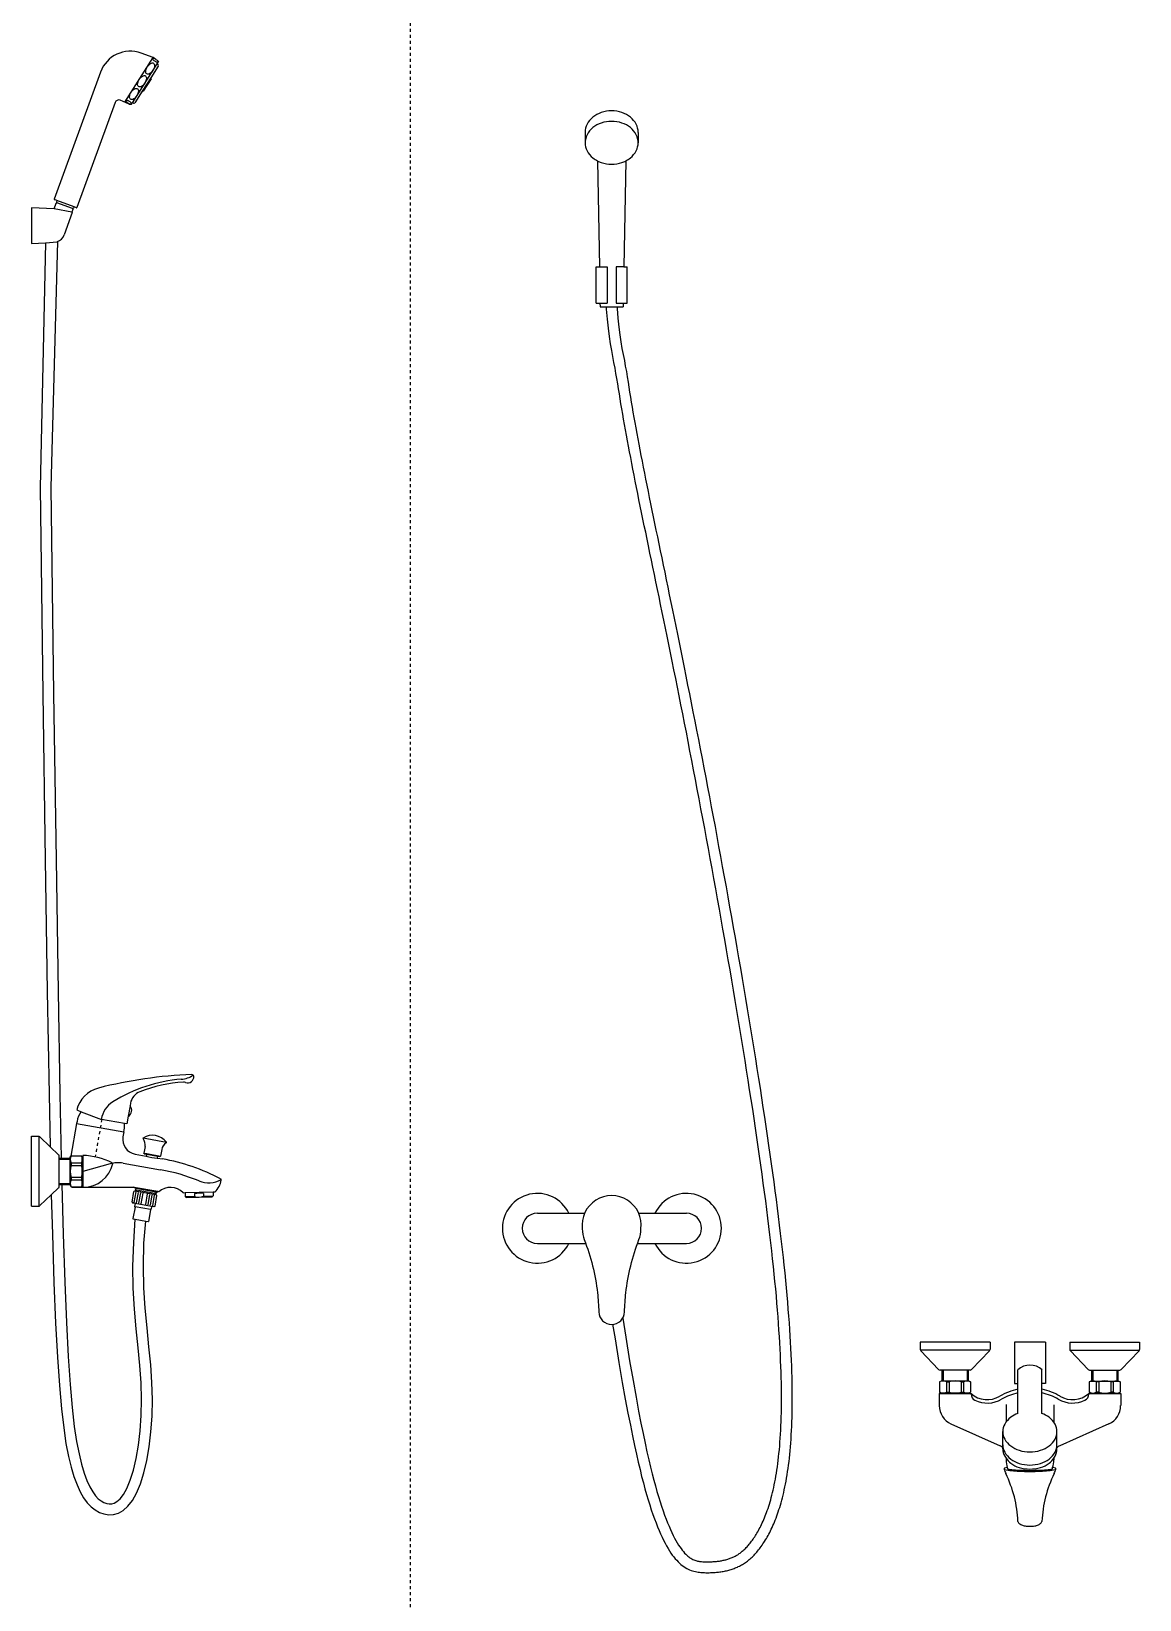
# Model space of a CAD drawing. Header units: inches. Extents: x -292 to 2932, y -132 to 3398.
# Drawn here: x 510.3 to 547.3, y 1058.1 to 1110.4 of the extents above; entities that cross this region are included whole.
import ezdxf

# ---------------------------------------------------------------- set-up
doc = ezdxf.new("R2010")
doc.units = ezdxf.units.IN
doc.header["$MEASUREMENT"] = 0
doc.linetypes.add('CENTER', pattern=[2, 1.25, -0.25, 0.25, -0.25])
doc.linetypes.add('DASHDOT2', pattern=[0.5, 0.25, -0.125, 0, -0.125])

# ---------------------------------------------------------------- blocks, each defined once
blk = doc.blocks.new('showerheads_and_shower_faucets')
at = {"color": 18, "linetype": 'DASHDOT2', "true_color": 0x000000, "transparency": 33554541}
blk.add_line((3776.8, 1080.2), (3776.8, 3386.4), dxfattribs=at)
at = {"color": 18, "true_color": 0x000000, "transparency": 33554541}
for p, q in [((3534.3, 3306.6), (3558.4, 3344.5)), ((3540.8, 3306.1), (3561.8, 3339.1)), ((3558.4, 3344.4), (3548.2, 3348.2)), ((3560.8, 3342.9), (3558.4, 3344.4)), ((3561.8, 3339.1), (3562.7, 3340.6)), ((3561.8, 3339.1), (3562.6, 3338.1)), ((3513.7, 3332.1), (3474.5, 3224.3)), ((3556.3, 3327.1), (3549.1, 3315.8)), ((3556.7, 3326.5), (3549.8, 3315.8)), ((3562.6, 3337), (3556.3, 3327.1)), ((3556.3, 3327.1), (3556.6, 3327)), ((3549.1, 3315.8), (3542.9, 3306.1)), ((3549.1, 3315.8), (3549.4, 3315.7)), ((3526.1, 3306.3), (3493.7, 3217.3)), ((3538, 3304.9), (3530.4, 3308.3)), ((3539.8, 3304.7), (3540.8, 3306.1)), ((3541.6, 3305.8), (3540.8, 3306.1)), ((3924.9, 3281), (3924.9, 3272.2)), ((3969.8, 3281), (3969.8, 3272.2)), ((3935.4, 3256.8), (3936.9, 3166.8)), ((3959.3, 3256.8), (3957.8, 3166.8)), ((3474.4, 3216), (3476, 3220.9)), ((3476.7, 3223.1), (3474.7, 3223.9)), ((3476, 3220.9), (3476.8, 3221.3)), ((3476.8, 3221.3), (3476.5, 3221.5)), ((3491.3, 3217.9), (3476.7, 3223.1)), ((3490.1, 3216.5), (3476.8, 3221.3)), ((3474.4, 3216), (3455.1, 3217)), ((3455.1, 3217), (3455.1, 3186.8)), ((3489.4, 3213.3), (3474.4, 3216)), ((3489.8, 3212.9), (3482.9, 3194)), ((3490.4, 3215.7), (3489.4, 3213.3)), ((3489.4, 3213.3), (3489.5, 3213.3)), ((3490.1, 3216.5), (3490.4, 3215.7)), ((3490.4, 3216.4), (3490.1, 3216.5)), ((3493.3, 3217.1), (3491.3, 3217.9)), ((3455.1, 3186.8), (3467, 3187.4)), ((3934.3, 3166.8), (3937, 3166.8)), ((3934.3, 3136.2), (3934.3, 3166.8)), ((3937, 3166.8), (3943.5, 3166.8)), ((3943.5, 3166.8), (3943.5, 3136.2)), ((3951.1, 3166.8), (3951.1, 3136.2)), ((3957.7, 3166.8), (3951.1, 3166.8)), ((3957.7, 3166.8), (3960.4, 3166.8)), ((3960.4, 3136.2), (3960.4, 3166.8)), ((3934.3, 3136.2), (3937.4, 3136.2)), ((3937.4, 3136.2), (3943.5, 3136.2)), ((3937.4, 3136.2), (3937.5, 3133.1)), ((3937.5, 3133.1), (3943, 3133.1)), ((3943, 3133.1), (3952.2, 3133.1)), ((3951.1, 3136.2), (3957.2, 3136.2)), ((3952.2, 3133.1), (3957.2, 3133.1)), ((3957.2, 3136.2), (3960.4, 3136.2)), ((3957.2, 3136.2), (3957.2, 3133.1)), ((3493.6, 2451.9), (3497.4, 2450.4)), ((3497.4, 2450.4), (3514.5, 2443.9)), ((3538.8, 2455.4), (3537.2, 2446.5)), ((3539.2, 2457.7), (3538.8, 2455.4)), ((3493.8, 2442.1), (3493.5, 2440.3)), ((3493.5, 2440.3), (3533.5, 2433.3)), ((3534.1, 2440.5), (3514.5, 2443.9)), ((3536.1, 2440.1), (3534.1, 2440.5)), ((3537.2, 2446.5), (3536.1, 2440.1)), ((3455.1, 2429.5), (3461.2, 2429.5)), ((3455.1, 2370.2), (3455.1, 2429.5)), ((3461.8, 2370.4), (3461.8, 2429.3)), ((3462.3, 2429), (3471, 2420.7)), ((3569.8, 2424.3), (3549.8, 2427.9)), ((3471, 2420.7), (3478.2, 2413.9)), ((3478.8, 2411), (3478.8, 2412.6)), ((3478.8, 2411), (3480.4, 2411)), ((3478.8, 2388.6), (3478.8, 2411)), ((3478.8, 2410), (3488.1, 2410)), ((3480.4, 2411), (3488.1, 2411)), ((3488.1, 2411.7), (3488.8, 2413)), ((3488.1, 2411), (3488.1, 2411.7)), ((3488.1, 2388.6), (3488.1, 2411)), ((3488.8, 2413), (3497.5, 2413)), ((3498.2, 2411.7), (3497.5, 2413)), ((3498.2, 2388), (3498.2, 2411.7)), ((3498.2, 2407.7), (3498.7, 2407.7)), ((3498.7, 2413.4), (3498.7, 2386.3)), ((3543.1, 2414.4), (3552.5, 2412.7)), ((3550.5, 2415.2), (3553, 2414.8)), ((3550.9, 2414.7), (3552.9, 2414.4)), ((3553, 2414.8), (3564.7, 2412.7)), ((3562, 2411.1), (3566.2, 2410.3)), ((3488.8, 2407), (3497.5, 2407)), ((3488.8, 2407), (3488.8, 2404.9)), ((3488.8, 2404.9), (3497.5, 2404.9)), ((3488.8, 2394.8), (3488.8, 2392.6)), ((3488.8, 2394.8), (3497.5, 2394.8)), ((3497.5, 2407), (3497.5, 2404.9)), ((3497.5, 2394.8), (3497.5, 2392.6)), ((3521.9, 2406.2), (3498.7, 2399.8)), ((3533, 2406.7), (3564.6, 2401.2)), ((3478.2, 2385.8), (3472, 2379.9)), ((3478.8, 2389.6), (3488.1, 2389.6)), ((3478.8, 2388.6), (3480.9, 2388.6)), ((3478.8, 2387), (3478.8, 2388.6)), ((3480.9, 2388.6), (3488.1, 2388.6)), ((3488.1, 2388), (3488.1, 2388.6)), ((3488.1, 2388), (3488.8, 2386.7)), ((3488.8, 2392.6), (3497.5, 2392.6)), ((3488.8, 2386.7), (3497.5, 2386.7)), ((3490.6, 2386.3), (3541.6, 2386.3)), ((3498.2, 2388), (3497.5, 2386.7)), ((3498.2, 2392), (3498.7, 2392)), ((3540.5, 2373.7), (3542, 2382.6)), ((3542.4, 2386.2), (3541.6, 2386.3)), ((3542.5, 2383), (3542, 2382.6)), ((3543, 2385.4), (3542.4, 2386.2)), ((3562.4, 2382.6), (3542.4, 2386.2)), ((3542.4, 2373.4), (3544, 2382.3)), ((3543.1, 2382.9), (3542.5, 2383)), ((3543.6, 2385.2), (3543, 2385.4)), ((3543.6, 2385.2), (3543.1, 2382.9)), ((3560.6, 2379.8), (3543.1, 2382.9)), ((3544.3, 2383.8), (3543.5, 2384.9)), ((3561, 2382.2), (3543.6, 2385.2)), ((3544.3, 2383.8), (3544.1, 2382.7)), ((3559.8, 2381), (3544.3, 2383.8)), ((3544.4, 2373), (3545.9, 2381.9)), ((3546.3, 2372.7), (3547.9, 2381.6)), ((3548.3, 2372.3), (3549.8, 2381.3)), ((3559.8, 2381), (3559.6, 2380)), ((3559.8, 2381), (3561, 2381.8)), ((3561, 2382.2), (3560.6, 2379.8)), ((3561.6, 2382.1), (3561, 2382.2)), ((3561.6, 2382.1), (3562.4, 2382.6)), ((3563.2, 2382.5), (3562.4, 2382.6)), ((3583.8, 2381.7), (3585.5, 2381.8)), ((3585.5, 2381.8), (3609.2, 2382.4)), ((3609.2, 2382.4), (3610.9, 2382.4)), ((3455.1, 2370.2), (3461.2, 2370.2)), ((3472, 2379.9), (3462.3, 2370.7)), ((3540.5, 2373.7), (3541.2, 2372.7)), ((3543.1, 2372.4), (3541.2, 2372.7)), ((3543, 2369.5), (3541.3, 2359.7)), ((3543.1, 2372.4), (3542.7, 2370.1)), ((3557, 2369.9), (3543.1, 2372.4)), ((3556.1, 2367.5), (3543.1, 2369.7)), ((3552.2, 2371.7), (3553.7, 2380.6)), ((3554.1, 2371.3), (3555.7, 2380.2)), ((3556.1, 2371), (3557.6, 2379.9)), ((3557, 2369.9), (3556.6, 2367.6)), ((3559, 2369.6), (3557, 2369.9)), ((3558, 2370.6), (3559.6, 2379.5)), ((3560, 2370.3), (3559, 2369.6)), ((3560, 2370.3), (3561.6, 2379.2)), ((3561.2, 2379.7), (3560.6, 2379.8)), ((3561.6, 2379.2), (3561.2, 2379.7)), ((3585.6, 2378.4), (3593.6, 2378.6)), ((3585.6, 2378.4), (3586.4, 2377.6)), ((3586.4, 2377.6), (3608.4, 2378.1)), ((3601.2, 2378.8), (3609.2, 2379)), ((3608.4, 2378.1), (3609.2, 2379)), ((3541.4, 2359.5), (3543.2, 2359.2)), ((3543.2, 2359.2), (3552.3, 2357.6)), ((3552.3, 2357.6), (3554.2, 2357.3)), ((3556.2, 2367.2), (3554.4, 2357.4)), ((3884.3, 2364.3), (3911, 2364.3)), ((3911, 2364.3), (3924.4, 2364.3)), ((3970.3, 2364.3), (3984.1, 2364.3)), ((3984.1, 2364.3), (4010.8, 2364.3)), ((3884.3, 2338.7), (3911, 2338.7)), ((3911, 2338.7), (3925.4, 2338.7)), ((3969.3, 2338.7), (3984.1, 2338.7)), ((3984.1, 2338.7), (4010.8, 2338.7)), ((4268.3, 2254.9), (4209.1, 2254.9)), ((4209.1, 2254.9), (4209.1, 2248.8)), ((4268.2, 2248.1), (4209.2, 2248.1)), ((4268.3, 2254.9), (4268.3, 2248.8)), ((4315.3, 2254.9), (4289.1, 2254.9)), ((4336, 2254.9), (4395.2, 2254.9)), ((4336, 2254.9), (4336, 2248.8)), ((4336.1, 2248.1), (4395.1, 2248.1)), ((4395.2, 2254.9), (4395.2, 2248.8)), ((4209.6, 2247.7), (4224.7, 2231.7)), ((4252.7, 2231.7), (4267.9, 2247.7)), ((4351.6, 2231.7), (4336.5, 2247.7)), ((4394.8, 2247.7), (4379.7, 2231.7)), ((4226.9, 2221.9), (4225.6, 2221.2)), ((4227.5, 2231.2), (4225.9, 2231.2)), ((4227.5, 2221.9), (4226.9, 2221.9)), ((4227.5, 2231.2), (4227.5, 2221.9)), ((4249.9, 2231.2), (4227.5, 2231.2)), ((4249.9, 2221.9), (4227.5, 2221.9)), ((4228.5, 2231.2), (4228.5, 2221.9)), ((4248.9, 2231.2), (4248.9, 2221.9)), ((4249.9, 2231.2), (4249.9, 2221.9)), ((4251.5, 2231.2), (4249.9, 2231.2)), ((4250.5, 2221.9), (4249.9, 2221.9)), ((4250.5, 2221.9), (4251.8, 2221.2)), ((4291.9, 2219.8), (4291.9, 2231.4)), ((4312.4, 2219.8), (4312.4, 2231.4)), ((4353.8, 2221.9), (4352.5, 2221.2)), ((4352.8, 2231.2), (4354.4, 2231.2)), ((4353.8, 2221.9), (4354.4, 2221.9)), ((4354.4, 2231.2), (4354.4, 2221.9)), ((4355.4, 2231.2), (4355.4, 2221.9)), ((4375.8, 2231.2), (4375.8, 2221.9)), ((4376.8, 2231.2), (4378.4, 2231.2)), ((4376.8, 2231.2), (4376.8, 2221.9)), ((4376.8, 2221.9), (4377.5, 2221.9)), ((4377.5, 2221.9), (4378.7, 2221.2)), ((4225.2, 2211.3), (4230.9, 2211.3)), ((4225.6, 2221.2), (4225.6, 2212.5)), ((4226.9, 2211.8), (4225.6, 2212.5)), ((4230.9, 2211.8), (4226.9, 2211.8)), ((4246.5, 2211.8), (4230.9, 2211.8)), ((4230.9, 2211.8), (4230.9, 2211.3)), ((4230.9, 2211.3), (4246.5, 2211.3)), ((4231.5, 2221.2), (4233.6, 2221.2)), ((4231.5, 2221.2), (4231.5, 2212.5)), ((4231.5, 2212.5), (4233.6, 2212.5)), ((4233.6, 2221.2), (4233.6, 2212.5)), ((4243.8, 2221.2), (4245.9, 2221.2)), ((4243.8, 2221.2), (4243.8, 2212.5)), ((4243.8, 2212.5), (4245.9, 2212.5)), ((4245.9, 2221.2), (4245.9, 2212.5)), ((4246.5, 2211.8), (4246.5, 2211.3)), ((4250.5, 2211.8), (4246.5, 2211.8)), ((4246.5, 2211.3), (4252.2, 2211.3)), ((4250.5, 2211.8), (4251.8, 2212.5)), ((4251.8, 2221.2), (4251.8, 2212.5)), ((4252.2, 2211.3), (4252.2, 2210.9)), ((4291.9, 2214.9), (4291.9, 2219.8)), ((4291.9, 2194.5), (4291.9, 2214.9)), ((4312.4, 2214.9), (4312.4, 2219.8)), ((4312.4, 2194.5), (4312.4, 2214.9)), ((4352.1, 2211.3), (4357.8, 2211.3)), ((4352.5, 2221.2), (4352.5, 2212.5)), ((4353.8, 2211.8), (4352.5, 2212.5)), ((4353.8, 2211.8), (4357.8, 2211.8)), ((4357.8, 2211.8), (4373.5, 2211.8)), ((4357.8, 2211.8), (4357.8, 2211.3)), ((4357.8, 2211.3), (4373.5, 2211.3)), ((4360.5, 2221.2), (4358.4, 2221.2)), ((4358.4, 2221.2), (4358.4, 2212.5)), ((4360.5, 2212.5), (4358.4, 2212.5)), ((4360.5, 2221.2), (4360.5, 2212.5)), ((4372.8, 2221.2), (4370.7, 2221.2)), ((4370.7, 2221.2), (4370.7, 2212.5)), ((4372.8, 2212.5), (4370.7, 2212.5)), ((4372.8, 2221.2), (4372.8, 2212.5)), ((4373.5, 2211.8), (4377.5, 2211.8)), ((4373.5, 2211.8), (4373.5, 2211.3)), ((4373.5, 2211.3), (4379.2, 2211.3)), ((4377.5, 2211.8), (4378.7, 2212.5)), ((4378.7, 2221.2), (4378.7, 2212.5)), ((4235.2, 2185.7), (4276.9, 2167)), ((4279.2, 2165.5), (4279.2, 2179.1)), ((4325.1, 2165.5), (4325.1, 2179.1)), ((4279.2, 2164.5), (4279.2, 2165.5)), ((4325.1, 2164.5), (4325.1, 2165.5))]:
    blk.add_line(p, q, dxfattribs=at)
at = {"color": 18, "linetype": 'CENTER', "true_color": 0x000000, "transparency": 33554541}
for p, q in [((3476.7, 3223.1), (3476.3, 3221.9)), ((3491.3, 3217.9), (3490.8, 3216.6)), ((3514.8, 2443.9), (3509.2, 2412.2))]:
    blk.add_line(p, q, dxfattribs=at)
at = {"color": 18, "linetype": 'Continuous', "true_color": 0x000000, "transparency": 33554541}
for p, q in [((3493.5, 2440.3), (3488.7, 2412.7)), ((3533.5, 2433.3), (3533.8, 2435)), ((3533.5, 2433.3), (3532.8, 2429.1)), ((3551.5, 2420.8), (3550.5, 2415.2)), ((3550.9, 2414.7), (3550.5, 2415.2)), ((3552.9, 2414.4), (3552.6, 2412.7)), ((3552.9, 2414.4), (3562.2, 2412.7)), ((3562.2, 2412.7), (3561.9, 2411.1)), ((3562.2, 2412.7), (3564.2, 2412.4)), ((3564.7, 2412.7), (3564.2, 2412.4)), ((3565.7, 2418.3), (3564.7, 2412.7)), ((3585.5, 2381.8), (3585.6, 2378.4)), ((3593.5, 2381), (3593.6, 2378.6)), ((3601.2, 2381.1), (3601.2, 2378.8)), ((3609.2, 2382.4), (3609.2, 2379)), ((4354.4, 2231.2), (4376.8, 2231.2)), ((4354.4, 2221.9), (4376.8, 2221.9)), ((4225.2, 2211.3), (4225.2, 2201.1)), ((4379.2, 2211.3), (4379.2, 2201.1)), ((4281.9, 2202.1), (4281.9, 2187)), ((4322.5, 2201.8), (4322.5, 2187)), ((4369.2, 2185.7), (4327.5, 2167)), ((4281.9, 2156.5), (4281.9, 2155)), ((4322.5, 2156.5), (4322.5, 2155))]:
    blk.add_line(p, q, dxfattribs=at)
at = {"color": 18, "true_color": 0x000000, "transparency": 33554541}
for points in [[(3558.2, 3333.5, -0.054203), (3556.9, 3331.8, -0.068038), (3555.5, 3330.8, -0.105444), (3554, 3330.3, -0.167089), (3553, 3330.6, -0.167089), (3552.3, 3331.4, -0.105444), (3552.1, 3333, -0.068038), (3552.5, 3334.7, -0.054203), (3553.4, 3336.6, -0.054203), (3554.8, 3338.3, -0.068038), (3556.2, 3339.4, -0.105444), (3557.7, 3339.9, -0.167089), (3558.7, 3339.6, -0.167089), (3559.4, 3338.8, -0.105444), (3559.6, 3337.2, -0.068038), (3559.2, 3335.5, -0.054203)], [(3551.4, 3322.8, -0.054203), (3550, 3321.1, -0.068038), (3548.6, 3320, -0.105444), (3547.1, 3319.6, -0.167089), (3546.1, 3319.8, -0.167089), (3545.4, 3320.6, -0.105444), (3545.2, 3322.2, -0.068038), (3545.6, 3323.9, -0.054203), (3546.6, 3325.9, -0.054203), (3547.9, 3327.6, -0.068038), (3549.3, 3328.6, -0.105444), (3550.9, 3329.1, -0.167089), (3551.9, 3328.9, -0.167089), (3552.5, 3328, -0.105444), (3552.7, 3326.4, -0.068038), (3552.3, 3324.7, -0.054203)], [(3544.5, 3312, -0.054203), (3543.1, 3310.3, -0.068038), (3541.8, 3309.3, -0.105444), (3540.2, 3308.8, -0.167089), (3539.2, 3309, -0.167089), (3538.6, 3309.9, -0.105444), (3538.4, 3311.5, -0.068038), (3538.7, 3313.2, -0.054203), (3539.7, 3315.1, -0.054203), (3541.1, 3316.8, -0.068038), (3542.5, 3317.9, -0.105444), (3544, 3318.3, -0.167089), (3545, 3318.1, -0.167089), (3545.6, 3317.3, -0.105444), (3545.9, 3315.7, -0.068038), (3545.5, 3314, -0.054203)], [(3538.1, 3307.3, -0.034023), (3539.1, 3306.7, -0.045815), (3539.7, 3306, -0.088793), (3540.1, 3305.3, -0.228185), (3540, 3305, -0.228185), (3539.8, 3304.8, -0.088793), (3539, 3304.9, -0.045815), (3538.1, 3305.2, -0.034023), (3537.1, 3305.8, -0.034023), (3536.2, 3306.5, -0.045815), (3535.6, 3307.1, -0.088793), (3535.2, 3307.8, -0.228185), (3535.2, 3308.1, -0.228185), (3535.5, 3308.3, -0.088793), (3536.3, 3308.2, -0.045815), (3537.1, 3307.9, -0.034023)], [(3922.4, 2351, 0.093328), (3924.1, 2341.9, -0.064804), (3935.3, 2296.7, -0.022281), (3936.4, 2280.7, 0.976019), (3958.3, 2280.7, -0.022281), (3959.4, 2296.7, -0.064804), (3970.5, 2341.9, 0.093328), (3972.2, 2351, 1.132987)]]:
    blk.add_lwpolyline(points, format="xyb", close=True, dxfattribs=at)
for points in [[(3562.7, 3340.6, -0.228185), (3562.5, 3340.4, -0.088793), (3561.7, 3340.5, -0.045815), (3560.8, 3340.7, -0.034023), (3559.8, 3341.3, -0.034023), (3558.9, 3342, -0.045815), (3558.3, 3342.6, -0.088793), (3557.9, 3343.3, -0.228185), (3557.9, 3343.6, -0.228185), (3558.2, 3343.8, -0.088793), (3559, 3343.8, -0.045815), (3559.8, 3343.5, -0.034023)], [(3559.8, 3343.5, -0.034023), (3560.8, 3342.9, -0.034023)], [(3560.8, 3342.9, -0.034023), (3561.8, 3342.2, -0.045815), (3562.4, 3341.6, -0.088793), (3562.8, 3340.9, -0.228185), (3562.7, 3340.6, -0.228185)], [(3539.9, 3304.8, -0.025516), (3539.8, 3304.7, -0.228185), (3539.6, 3304.6, -0.088793), (3538.8, 3304.6, -0.045815), (3538, 3304.9, -0.001121), (3537.9, 3304.9, -0.034023)], [(3969.8, 3281, 0.118933), (3968.2, 3287.8, 0.104742), (3963.2, 3293.9, 0.089419), (3956.1, 3297.8, 0.080955), (3947.3, 3299.2, 0.080955), (3938.5, 3297.8, 0.089419), (3931.5, 3293.9, 0.104742), (3926.5, 3287.8, 0.118933), (3924.9, 3281, 0.118933)], [(3969.8, 3272.2, 0.118933), (3968.2, 3278.9, 0.104742), (3963.2, 3285, 0.089419), (3956.1, 3288.9, 0.080955), (3947.3, 3290.3, 0.080955), (3938.5, 3288.9, 0.089419), (3931.5, 3285, 0.104742), (3926.5, 3278.9, 0.118933), (3924.9, 3272.2, 0.118933)], [(3924.9, 3272.2, 0.118933), (3926.5, 3265.4, 0.104742), (3931.5, 3259.3, 0.051579), (3935.4, 3256.8, 0.080955)], [(3959.3, 3256.8, 0.051579), (3963.2, 3259.3, 0.104742), (3968.2, 3265.4, 0.118933), (3969.8, 3272.2, 0.118933)], [(3935.4, 3256.8, 0.037666), (3938.5, 3255.4, 0.080955), (3947.3, 3254, 0.080955), (3956.1, 3255.4, 0.037666), (3959.3, 3256.8, 0.104742)], [(3467, 3187.4), (3467.2, 3187.4), (3476.9, 3188.2), (3476.9, 3188.2, 0.008466), (3477.2, 3188.3)], [(4291.9, 2194.5, 0.07238), (4285.9, 2191.2, 0.106065), (4280.8, 2185.4, 0.126787), (4279.2, 2179.1, 0.126787), (4280.8, 2172.7, 0.106065), (4285.9, 2166.9, 0.085799), (4293.1, 2163.2, 0.075468), (4302.2, 2161.8, 0.075468), (4311.2, 2163.2, 0.085799), (4318.4, 2166.9, 0.106065), (4323.5, 2172.7, 0.126787), (4325.1, 2179.1, 0.126787), (4323.5, 2185.4, 0.106065), (4318.4, 2191.2, 0.07238), (4312.4, 2194.5, 0.075468)], [(4279.2, 2167.9, 0.126787), (4280.8, 2161.6, 0.106065), (4285.9, 2155.8, 0.085799), (4293.1, 2152.1, 0.075468), (4302.2, 2150.7, 0.075468), (4311.2, 2152.1, 0.085799), (4318.4, 2155.8, 0.106065), (4323.5, 2161.6, 0.126787), (4325.1, 2167.9, 0.126787)], [(4279.2, 2164.5, 0.126787), (4280.8, 2158.2, 0.025863), (4281.9, 2156.5, 0.085799)], [(4281.9, 2156.5, 0.079983), (4285.9, 2152.3, 0.085799), (4293.1, 2148.6, 0.075468), (4302.2, 2147.3, 0.075468), (4311.2, 2148.6, 0.085799), (4318.4, 2152.3, 0.079983), (4322.5, 2156.5, 0.126787)], [(4322.5, 2156.5, 0.025863), (4323.5, 2158.2, 0.126787), (4325.1, 2164.5, 0.126787)], [(4282.9, 2148.5, 0.012999), (4280.6, 2148, 0.348878), (4280.2, 2147.5, 0.348878)], [(4280.2, 2147.5, 0.348878), (4280.6, 2147, 0.033071), (4286.6, 2146, 0.014014), (4293.1, 2145.5, 0.009952), (4302.2, 2145.3, 0.009952), (4311.3, 2145.5, 0.014014), (4317.7, 2146, 0.033071), (4323.8, 2147, 0.348878), (4324.2, 2147.5, 0.348878)], [(4283.4, 2147.2, 0.018378), (4286.7, 2146.8, 0.014014), (4293.1, 2146.4, 0.009952), (4302.2, 2146.2, 0.009952), (4311.2, 2146.4, 0.014014), (4317.6, 2146.8, 0.018378), (4320.9, 2147.2, 0.004741)], [(4324.2, 2147.5, 0.348878), (4323.8, 2148, 0.012999), (4321.4, 2148.5, 0.014014)], [(4292, 2102.9, 0.187097), (4292.6, 2101.7, 0.098709), (4295, 2100, 0.05603), (4298, 2099.1, 0.042752), (4302.2, 2098.8, 0.042752), (4306.3, 2099.1, 0.05603), (4309.3, 2100, 0.098709), (4311.7, 2101.7, 0.187097), (4312.3, 2102.9, 0.198145)]]:
    blk.add_lwpolyline(points, format="xyb", dxfattribs=at)
for points in [[(3467, 3187.4), (3462.5, 2979.7), (3464.8, 2804.8), (3466.8, 2663.9), (3468.6, 2552.2), (3470.1, 2465.2), (3471, 2420.7)], [(3477.2, 3188.3), (3471.6, 2979.8), (3474, 2805), (3476, 2664), (3477.7, 2552.4), (3479.3, 2465.3), (3480.4, 2411)], [(3956.7, 2275.4), (3959.3, 2259.2), (3962.6, 2239.1), (3965.5, 2222.3), (3968, 2208.2), (3970.2, 2196.4), (3972.1, 2186.3), (3974, 2177.4), (3975.7, 2169.3), (3977.3, 2162), (3978.8, 2155.2), (3980.3, 2149), (3981.7, 2143.2), (3983.1, 2137.9), (3984.5, 2133), (3985.8, 2128.3), (3987.1, 2123.9), (3988.4, 2119.6), (3989.7, 2115.7), (3991, 2111.9), (3992.3, 2108.3), (3993.5, 2104.9), (3994.8, 2101.8), (3996, 2098.8), (3997.2, 2096), (3998.4, 2093.4), (3999.6, 2091), (4000.8, 2088.7), (4001.9, 2086.6), (4003, 2084.7), (4004.1, 2082.9), (4005.2, 2081.3), (4006.2, 2079.8), (4007.3, 2078.5), (4008.2, 2077.3), (4009.2, 2076.1), (4010.2, 2075.2), (4011.1, 2074.3), (4012, 2073.5), (4012.9, 2072.8), (4013.8, 2072.1), (4014.6, 2071.6), (4015.4, 2071.1), (4016.3, 2070.7), (4017.1, 2070.3), (4017.9, 2070), (4018.7, 2069.7), (4019.5, 2069.5), (4020.3, 2069.3), (4021.2, 2069.1), (4022, 2069), (4022.9, 2068.9), (4023.7, 2068.8), (4024.6, 2068.7), (4025.5, 2068.7), (4026.4, 2068.6), (4027.3, 2068.6), (4028.2, 2068.6), (4029.1, 2068.6), (4030, 2068.6), (4030.9, 2068.6), (4031.8, 2068.7), (4032.7, 2068.7), (4033.6, 2068.8), (4034.5, 2068.8), (4035.3, 2068.9), (4036.2, 2069), (4037.1, 2069.1), (4037.9, 2069.2), (4038.8, 2069.3), (4039.6, 2069.4), (4040.4, 2069.6), (4041.2, 2069.7), (4042, 2069.9), (4042.8, 2070.1), (4043.6, 2070.2), (4044.3, 2070.4), (4045.1, 2070.6), (4045.8, 2070.9), (4046.6, 2071.1), (4047.3, 2071.4), (4048, 2071.6), (4048.7, 2071.9), (4049.5, 2072.2), (4050.2, 2072.5), (4050.9, 2072.8), (4051.5, 2073.2), (4052.2, 2073.5), (4052.9, 2073.9), (4053.6, 2074.3), (4054.3, 2074.7), (4054.9, 2075.2), (4055.6, 2075.6), (4056.3, 2076.1), (4056.9, 2076.6), (4057.6, 2077.1), (4058.2, 2077.6), (4058.9, 2078.2), (4059.6, 2078.8), (4060.2, 2079.4), (4060.9, 2080), (4061.5, 2080.7), (4062.2, 2081.4), (4062.8, 2082.1), (4063.5, 2082.8), (4064.1, 2083.6), (4064.8, 2084.4), (4065.4, 2085.2), (4066.1, 2086.1), (4066.7, 2087), (4067.4, 2087.9), (4068, 2088.9), (4068.7, 2089.9), (4069.3, 2090.9), (4070, 2091.9), (4070.6, 2093), (4071.3, 2094.2), (4071.9, 2095.3), (4072.6, 2096.5), (4073.2, 2097.7), (4073.9, 2099), (4074.5, 2100.3), (4075.1, 2101.7), (4075.8, 2103.1), (4076.4, 2104.5), (4077, 2106), (4077.6, 2107.5), (4078.2, 2109), (4078.8, 2110.6), (4079.4, 2112.3), (4080, 2114), (4080.6, 2115.7), (4081.2, 2117.5), (4081.7, 2119.4), (4082.3, 2121.3), (4082.8, 2123.3), (4083.3, 2125.3), (4083.9, 2127.4), (4084.4, 2129.5), (4084.9, 2131.8), (4085.3, 2134), (4085.8, 2136.4), (4086.3, 2138.8), (4086.7, 2141.3), (4087.1, 2143.8), (4087.5, 2146.4), (4087.9, 2149.1), (4088.3, 2151.9), (4088.7, 2154.7), (4089, 2157.6), (4089.3, 2160.6), (4089.6, 2163.7), (4089.9, 2166.9), (4090.1, 2170.1), (4090.4, 2173.4), (4090.6, 2176.9), (4090.8, 2180.4), (4090.9, 2183.9), (4091.1, 2187.6), (4091.2, 2191.4), (4091.3, 2195.2), (4091.4, 2199.2), (4091.4, 2203.3), (4091.4, 2207.4), (4091.4, 2211.6), (4091.4, 2216), (4091.3, 2220.4), (4091.2, 2225), (4091.1, 2229.6), (4090.9, 2234.4), (4090.7, 2239.2), (4090.5, 2244.2), (4090.3, 2249.3), (4090, 2254.5), (4089.7, 2259.8), (4089.3, 2265.2), (4088.9, 2270.7), (4088.5, 2276.4), (4088.1, 2282.1), (4087.6, 2288), (4087.1, 2294), (4086.5, 2300.1), (4085.9, 2306.3), (4085.3, 2312.6), (4084.6, 2319.1), (4083.9, 2325.7), (4083.1, 2332.4), (4082.4, 2339.2), (4081.6, 2346.1), (4080.7, 2353.1), (4079.8, 2360.2), (4078.9, 2367.5), (4078, 2374.8), (4077, 2382.2), (4076, 2389.7), (4075, 2397.3), (4073.9, 2405), (4072.8, 2412.7), (4071.7, 2420.5), (4070.5, 2428.4), (4069.4, 2436.4), (4068.2, 2444.5), (4067, 2452.6), (4065.7, 2460.7), (4064.4, 2468.9), (4063.2, 2477.2), (4061.8, 2485.5), (4060.5, 2493.9), (4059.2, 2502.3), (4057.8, 2510.7), (4056.4, 2519.2), (4055, 2527.7), (4053.6, 2536.2), (4052.2, 2544.8), (4050.7, 2553.4), (4049.3, 2562), (4047.8, 2570.6), (4046.3, 2579.2), (4044.8, 2587.8), (4043.3, 2596.4), (4041.8, 2605.1), (4040.3, 2613.7), (4038.7, 2622.3), (4037.2, 2630.9), (4035.6, 2639.5), (4034.1, 2648.1), (4032.5, 2656.6), (4031, 2665.2), (4029.4, 2673.7), (4027.8, 2682.1), (4026.3, 2690.6), (4024.7, 2699), (4023.1, 2707.3), (4021.6, 2715.6), (4020, 2723.9), (4018.4, 2732.1), (4016.9, 2740.2), (4015.3, 2748.3), (4013.8, 2756.3), (4012.2, 2764.3), (4010.7, 2772.2), (4009.2, 2780), (4007.6, 2787.7), (4006.1, 2795.4), (4004.6, 2803), (4003.1, 2810.5), (4001.7, 2817.9), (4000.2, 2825.2), (3998.7, 2832.4), (3997.3, 2839.6), (3995.9, 2846.6), (3994.4, 2853.6), (3993, 2860.4), (3991.6, 2867.2), (3990.3, 2873.9), (3988.9, 2880.5), (3987.6, 2887), (3986.2, 2893.4), (3984.9, 2899.7), (3983.6, 2906), (3982.4, 2912.2), (3981.1, 2918.2), (3979.8, 2924.2), (3978.6, 2930.2), (3977.4, 2936), (3976.2, 2941.8), (3975, 2947.4), (3973.9, 2953), (3972.8, 2958.6), (3971.6, 2964), (3970.5, 2969.4), (3969.5, 2974.7), (3968.4, 2979.9), (3967.4, 2985.1), (3966.4, 2990.2), (3965.4, 2995.2), (3964.4, 3000.2), (3963.5, 3005.1), (3962.5, 3009.9), (3961.6, 3014.7), (3960.7, 3019.4), (3959.9, 3024.1), (3959, 3028.6), (3958.2, 3033.2), (3957.4, 3037.6), (3956.7, 3042.1), (3955.9, 3046.4), (3955.2, 3050.7), (3954.5, 3055), (3953.9, 3059.2), (3953.2, 3063.4), (3952.5, 3067.7), (3951.8, 3072.1), (3951, 3076.5), (3950.2, 3081.1), (3949.3, 3085.8), (3948.4, 3090.8), (3947.4, 3096), (3946.4, 3101.7), (3945.5, 3107.9), (3944.6, 3114.8), (3943.8, 3122.5), (3943.1, 3131), (3943, 3133.1)], [(3948.2, 2270.1), (3950.2, 2257.7), (3953.5, 2237.6), (3956.4, 2220.7), (3958.9, 2206.6), (3961.2, 2194.7), (3963.2, 2184.5), (3965, 2175.5), (3966.7, 2167.4), (3968.3, 2160), (3969.9, 2153.1), (3971.4, 2146.8), (3972.8, 2141), (3974.3, 2135.6), (3975.6, 2130.5), (3977, 2125.7), (3978.3, 2121.2), (3979.7, 2116.9), (3981, 2112.8), (3982.4, 2108.9), (3983.7, 2105.2), (3985, 2101.7), (3986.3, 2098.3), (3987.6, 2095.2), (3988.9, 2092.3), (3990.1, 2089.5), (3991.4, 2086.9), (3992.7, 2084.4), (3993.9, 2082.1), (3995.2, 2080), (3996.4, 2078), (3997.6, 2076.1), (3998.8, 2074.4), (4000, 2072.8), (4001.3, 2071.3), (4002.5, 2069.9), (4003.7, 2068.7), (4004.9, 2067.5), (4006.1, 2066.4), (4007.3, 2065.5), (4008.6, 2064.6), (4009.8, 2063.8), (4011, 2063.1), (4012.3, 2062.4), (4013.5, 2061.9), (4014.8, 2061.4), (4016, 2061), (4017.2, 2060.6), (4018.4, 2060.3), (4019.5, 2060.1), (4020.7, 2059.9), (4021.8, 2059.8), (4022.9, 2059.7), (4024, 2059.6), (4025, 2059.5), (4026, 2059.5), (4027.1, 2059.4), (4028.1, 2059.4), (4029.1, 2059.4), (4030.1, 2059.4), (4031.2, 2059.5), (4032.2, 2059.5), (4033.2, 2059.6), (4034.2, 2059.6), (4035.2, 2059.7), (4036.2, 2059.8), (4037.1, 2059.9), (4038.1, 2060), (4039.1, 2060.1), (4040.1, 2060.2), (4041, 2060.4), (4042, 2060.5), (4043, 2060.7), (4043.9, 2060.9), (4044.9, 2061.1), (4045.8, 2061.3), (4046.7, 2061.6), (4047.6, 2061.8), (4048.6, 2062.1), (4049.5, 2062.4), (4050.4, 2062.7), (4051.3, 2063.1), (4052.2, 2063.4), (4053.1, 2063.8), (4054, 2064.2), (4054.8, 2064.6), (4055.7, 2065), (4056.6, 2065.5), (4057.4, 2066), (4058.3, 2066.5), (4059.1, 2067), (4060, 2067.5), (4060.8, 2068.1), (4061.7, 2068.7), (4062.5, 2069.3), (4063.3, 2069.9), (4064.1, 2070.6), (4064.9, 2071.3), (4065.7, 2072), (4066.5, 2072.7), (4067.3, 2073.5), (4068.1, 2074.3), (4068.9, 2075.1), (4069.6, 2076), (4070.4, 2076.8), (4071.2, 2077.7), (4071.9, 2078.7), (4072.7, 2079.6), (4073.4, 2080.6), (4074.2, 2081.6), (4074.9, 2082.7), (4075.7, 2083.8), (4076.4, 2084.9), (4077.1, 2086), (4077.8, 2087.2), (4078.6, 2088.4), (4079.3, 2089.6), (4080, 2090.9), (4080.7, 2092.2), (4081.4, 2093.6), (4082.1, 2094.9), (4082.8, 2096.4), (4083.4, 2097.8), (4084.1, 2099.3), (4084.8, 2100.9), (4085.5, 2102.4), (4086.1, 2104.1), (4086.8, 2105.7), (4087.4, 2107.5), (4088.1, 2109.2), (4088.7, 2111), (4089.3, 2112.9), (4089.9, 2114.8), (4090.5, 2116.8), (4091.1, 2118.8), (4091.7, 2120.9), (4092.2, 2123), (4092.8, 2125.2), (4093.3, 2127.5), (4093.8, 2129.8), (4094.3, 2132.2), (4094.8, 2134.6), (4095.3, 2137.1), (4095.7, 2139.7), (4096.2, 2142.3), (4096.6, 2145.1), (4097, 2147.8), (4097.4, 2150.7), (4097.8, 2153.6), (4098.1, 2156.6), (4098.4, 2159.7), (4098.7, 2162.9), (4099, 2166.1), (4099.3, 2169.4), (4099.5, 2172.8), (4099.7, 2176.3), (4099.9, 2179.9), (4100.1, 2183.5), (4100.3, 2187.3), (4100.4, 2191.1), (4100.5, 2195.1), (4100.5, 2199.1), (4100.6, 2203.2), (4100.6, 2207.4), (4100.6, 2211.7), (4100.5, 2216.1), (4100.5, 2220.6), (4100.4, 2225.2), (4100.2, 2229.9), (4100.1, 2234.7), (4099.9, 2239.6), (4099.7, 2244.6), (4099.4, 2249.8), (4099.1, 2255), (4098.8, 2260.3), (4098.5, 2265.8), (4098.1, 2271.4), (4097.7, 2277), (4097.2, 2282.8), (4096.7, 2288.8), (4096.2, 2294.8), (4095.6, 2300.9), (4095, 2307.2), (4094.4, 2313.6), (4093.7, 2320.1), (4093, 2326.7), (4092.3, 2333.4), (4091.5, 2340.2), (4090.7, 2347.2), (4089.8, 2354.2), (4088.9, 2361.4), (4088, 2368.6), (4087.1, 2376), (4086.1, 2383.4), (4085.1, 2390.9), (4084, 2398.5), (4083, 2406.2), (4081.9, 2414), (4080.8, 2421.8), (4079.6, 2429.8), (4078.4, 2437.8), (4077.2, 2445.8), (4076, 2453.9), (4074.8, 2462.1), (4073.5, 2470.3), (4072.2, 2478.6), (4070.9, 2486.9), (4069.6, 2495.3), (4068.2, 2503.7), (4066.9, 2512.2), (4065.5, 2520.7), (4064.1, 2529.2), (4062.6, 2537.7), (4061.2, 2546.3), (4059.8, 2554.9), (4058.3, 2563.5), (4056.8, 2572.1), (4055.3, 2580.8), (4053.8, 2589.4), (4052.3, 2598), (4050.8, 2606.7), (4049.3, 2615.3), (4047.7, 2623.9), (4046.2, 2632.5), (4044.7, 2641.1), (4043.1, 2649.7), (4041.5, 2658.3), (4040, 2666.8), (4038.4, 2675.3), (4036.8, 2683.8), (4035.3, 2692.2), (4033.7, 2700.6), (4032.1, 2709), (4030.6, 2717.3), (4029, 2725.6), (4027.4, 2733.8), (4025.9, 2741.9), (4024.3, 2750), (4022.8, 2758.1), (4021.2, 2766), (4019.7, 2773.9), (4018.2, 2781.7), (4016.6, 2789.5), (4015.1, 2797.2), (4013.6, 2804.7), (4012.1, 2812.2), (4010.6, 2819.7), (4009.2, 2827), (4007.7, 2834.2), (4006.3, 2841.4), (4004.8, 2848.4), (4003.4, 2855.4), (4002, 2862.3), (4000.6, 2869), (3999.2, 2875.7), (3997.9, 2882.3), (3996.5, 2888.8), (3995.2, 2895.3), (3993.9, 2901.6), (3992.6, 2907.9), (3991.3, 2914), (3990.1, 2920.1), (3988.8, 2926.1), (3987.6, 2932), (3986.4, 2937.9), (3985.2, 2943.6), (3984, 2949.3), (3982.9, 2954.9), (3981.7, 2960.4), (3980.6, 2965.9), (3979.5, 2971.2), (3978.5, 2976.5), (3977.4, 2981.8), (3976.4, 2986.9), (3975.4, 2992), (3974.4, 2997), (3973.4, 3002), (3972.5, 3006.8), (3971.5, 3011.7), (3970.6, 3016.4), (3969.8, 3021.1), (3968.9, 3025.7), (3968.1, 3030.3), (3967.3, 3034.8), (3966.5, 3039.2), (3965.7, 3043.6), (3965, 3047.9), (3964.3, 3052.2), (3963.6, 3056.4), (3962.9, 3060.7), (3962.2, 3064.9), (3961.5, 3069.2), (3960.8, 3073.6), (3960.1, 3078.1), (3959.2, 3082.7), (3958.4, 3087.5), (3957.4, 3092.5), (3956.4, 3097.6), (3955.5, 3103.2), (3954.6, 3109.2), (3953.7, 3115.9), (3952.9, 3123.3), (3952.3, 3131.6), (3952.2, 3133.1)], [(3480.9, 2388.6), (3482, 2346.6), (3483.4, 2305.7), (3484.8, 2271.5), (3486.4, 2242.8), (3488, 2219), (3489.7, 2199.4), (3491.5, 2183.5), (3493.5, 2170.6), (3495.5, 2160.1), (3497.7, 2151.4), (3499.9, 2143.9), (3502.2, 2137.5), (3504.6, 2132.2), (3507.1, 2127.9), (3509.5, 2124.6), (3511.8, 2122.1), (3514.2, 2120.3), (3516.6, 2119), (3519, 2118.1), (3521.2, 2117.8), (3523.3, 2117.9), (3525.4, 2118.5), (3527.7, 2119.8), (3530.3, 2122.1), (3533.2, 2125.7), (3536.1, 2130.9), (3539, 2137.8), (3541.7, 2146.4), (3544, 2156.3), (3546, 2167.5), (3547.4, 2179.6), (3548.3, 2192.6), (3548.6, 2206.2), (3548.2, 2220.3), (3547.2, 2235), (3545.7, 2250.2), (3544.1, 2266.2), (3542.6, 2283), (3541.5, 2300.8), (3541.2, 2319.5), (3541.9, 2339.4), (3543.2, 2359.2)], [(3472, 2379.9), (3472.9, 2346.4), (3474.2, 2305.4), (3475.7, 2271.1), (3477.2, 2242.3), (3478.9, 2218.3), (3480.6, 2198.5), (3482.5, 2182.3), (3484.4, 2169), (3486.6, 2158.1), (3488.8, 2149), (3491.2, 2141), (3493.8, 2134), (3496.5, 2128), (3499.4, 2123), (3502.4, 2118.7), (3505.7, 2115.3), (3509.1, 2112.6), (3512.8, 2110.6), (3516.7, 2109.2), (3520.7, 2108.6), (3524.8, 2108.8), (3528.9, 2110), (3533, 2112.2), (3537, 2115.7), (3540.8, 2120.6), (3544.4, 2126.9), (3547.6, 2134.7), (3550.5, 2144), (3553, 2154.5), (3555, 2166.1), (3556.5, 2178.8), (3557.5, 2192.2), (3557.8, 2206.2), (3557.4, 2220.8), (3556.3, 2235.7), (3554.8, 2251.1), (3553.2, 2267.1), (3551.6, 2283.7), (3550.5, 2301.1), (3550.1, 2319.5), (3550.6, 2338.8), (3552.3, 2357.6)], [(4289.1, 2254.9), (4289.1, 2219.8), (4291.9, 2219.8)], [(4315.3, 2254.9), (4315.3, 2219.8), (4312.4, 2219.8)]]:
    blk.add_lwpolyline(points, dxfattribs=at)
for centre, radius, start, end in [((3539, 3322.9), 26.9, 70, 160), ((3556.4, 3326.7), 0.336, 327.3819, 59.9703), ((3561.8, 3337.5), 1.01, 327.3819, 38.5106), ((3549.5, 3316), 0.336, 239.9703, 327.3819), ((3529.3, 3305.1), 3.36, 70, 160), ((3542, 3306.7), 1.01, 245.8372, 327.3819), ((3474.8, 3224.2), 0.336, 160, 250), ((3476.6, 3221.8), 0.336, 160, 250), ((3489.5, 3213), 0.336, 340, 80), ((3490.5, 3216.7), 0.336, 250, 340), ((3493.4, 3217.4), 0.336, 250, 340), ((3474.1, 3197.2), 9.4, 289.3235, 340), ((3605.9, 2101.4), 380.8, 92.221, 104.2807), ((3592.7, 2348.9), 129.5, 94.6018, 121.9282), ((3592.7, 2348.9), 126.9, 93.8661, 110.9997), ((3580.6, 2499), 21.2, 274.6018, 303.8406), ((3584.4, 2471.3), 4.23, 68.3558, 93.8661), ((3587.8, 2480), 5.08, 248.3558, 4.4775), ((3591.2, 2480.2), 1.69, 4.4775, 92.221), ((3518.2, 2445.8), 25.4, 104.2807, 166.2017), ((3551.7, 2455.5), 12.7, 110.9997, 170), ((3513.8, 2438.6), 20.3, 144.1728, 170), ((3535.4, 2440.8), 21.2, 121.9282, 171.5624), ((3534.3, 2451.6), 5.92, 299.7081, 40.2919), ((3513.8, 2438.6), 20.3, 350, 5.4029), ((3461.2, 2427.8), 1.69, 46.4688, 90), ((3545.3, 2426.9), 12.7, 170, 260), ((3550.2, 2427.8), 0.423, 122.5685, 218.1897), ((3543.2, 2422.3), 8.46, 350, 38.1897), ((3557.9, 2415.6), 14.8, 37.4315, 122.5685), ((3574, 2416.8), 8.46, 121.8103, 170), ((3569.3, 2424.4), 0.423, 301.8103, 37.4315), ((3477.1, 2412.6), 1.69, 0, 46.4688), ((3494.4, 2410), 6.35, 152.2042, 207.7958), ((3491.9, 2410), 6.35, 332.2042, 27.7958), ((3497.4, 2355.8), 57.5, 62.7053, 88.7766), ((3561.6, 2436.5), 25.4, 249.0527, 270.7613), ((3561.6, 2436.5), 25.4, 270.7613, 270.9473), ((3536.8, 2243.7), 169.2, 62.2174, 80), ((3506, 2399.8), 18, 163.5736, 196.4264), ((3480.3, 2399.8), 18, 343.5736, 16.4264), ((3499.2, 2411.7), 25.4, 270, 348.2647), ((3528.6, 2381.7), 25.4, 80, 105.338), ((3523.6, 2406.6), 0.423, 348.2647, 62.7053), ((3536.8, 2243.7), 159.9, 67.7616, 80), ((3477.1, 2387), 1.69, 313.5312, 0), ((3494.4, 2389.7), 6.35, 152.2042, 208.0385), ((3490.6, 2390.5), 4.23, 244.907, 270), ((3491.9, 2389.7), 6.35, 332.2042, 27.7958), ((3573.1, 2371.4), 14.8, 43.9673, 131.8553), ((3598.4, 2338.9), 42.3, 86.2764, 96.6036), ((3605.3, 2411.3), 21.2, 247.7616, 300.4084), ((3597, 2396), 19.5, 315.5192, 349.4546), ((3615.3, 2392.6), 0.846, 349.4546, 62.2174), ((3884.3, 2351.5), 29.6, 25.6334, 334.3666), ((4010.8, 2351.5), 29.6, 205.6334, 154.3666), ((3461.2, 2371.9), 1.69, 270, 313.5312), ((3543, 2370), 0.259, 170, 240.5288), ((3542.7, 2369.6), 0.259, 350, 60.5288), ((3556.3, 2367.7), 0.259, 279.4712, 350), ((3597.2, 2386.8), 8.99, 246.3824, 296.4976), ((3541.4, 2359.7), 0.172, 170, 260), ((3554.3, 2357.5), 0.172, 260, 350), ((3556.4, 2367.2), 0.259, 99.4712, 170), ((3884.3, 2351.5), 12.8, 90, 270), ((4010.8, 2351.5), 12.8, 270, 90), ((4210.8, 2248.8), 1.69, 180, 223.5312), ((4266.6, 2248.8), 1.69, 316.4688, 0), ((4337.7, 2248.8), 1.69, 180, 223.5312), ((4393.5, 2248.8), 1.69, 316.4688, 0), ((4302.2, 2220.7), 14.8, 46.1, 133.9), ((4225.9, 2232.9), 1.69, 223.5312, 270), ((4228.5, 2215.6), 6.35, 62.2042, 117.7958), ((4238.7, 2204), 18, 73.5736, 106.4264), ((4248.9, 2215.6), 6.35, 62.2042, 117.7958), ((4251.5, 2232.9), 1.69, 270, 316.4688), ((4352.8, 2232.9), 1.69, 223.5312, 270), ((4355.5, 2215.6), 6.35, 62.2042, 117.7958), ((4365.6, 2204), 18, 73.5736, 106.4264), ((4375.8, 2215.6), 6.35, 62.2042, 117.7958), ((4378.4, 2232.9), 1.69, 270, 316.4688), ((4228.5, 2218.1), 6.35, 242.2042, 297.7958), ((4238.7, 2229.7), 18, 253.5736, 286.4264), ((4248.9, 2218.1), 6.35, 242.2042, 297.7958), ((4266, 2227.4), 21.2, 229.3931, 300.1779), ((4258, 2210.9), 5.75, 180, 244.0606), ((4302.2, 2165.2), 50.8, 101.6375, 120.1779), ((4302.2, 2165.2), 47.8, 102.3591, 120.1779), ((4302.2, 2165.2), 50.8, 59.8221, 78.3625), ((4302.2, 2165.2), 47.8, 59.8221, 77.6409), ((4338.3, 2227.4), 21.2, 239.8221, 310.6069), ((4346.3, 2210.9), 5.75, 295.9394, 0), ((4355.5, 2218.1), 6.35, 242.2042, 297.7958), ((4365.6, 2229.7), 18, 253.5736, 286.4264), ((4375.8, 2218.1), 6.35, 242.2042, 297.7958), ((4242.1, 2201.1), 16.9, 180, 245.879), ((4266, 2227.4), 24.1, 244.0606, 300.1779), ((4338.3, 2227.4), 24.1, 239.8221, 295.9394), ((4273.4, 2159.3), 8.46, 46.5046, 65.879), ((4302.2, 2155), 20.3, 180, 198.6863), ((4302.2, 2155), 20.3, 341.3137, 0), ((4302.2, 2153.5), 22.8, 195.8256, 206.2071), ((4190.6, 2098.6), 101.5, 2.4415, 26.2071), ((4302.2, 2155), 20.3, 198.6863, 202.3133), ((4413.8, 2098.6), 101.5, 153.7929, 177.5585), ((4302.2, 2155), 20.3, 337.6867, 341.3137), ((4302.2, 2153.5), 22.8, 333.7929, 344.1744)]:
    blk.add_arc(centre, radius, start, end, dxfattribs=at)
at = {"color": 18, "linetype": 'Continuous', "true_color": 0x000000, "transparency": 33554541}
for centre, radius, start, end in [((4362.2, 2201.1), 16.9, 294.121, 0), ((4330.9, 2159.3), 8.46, 114.121, 133.4954)]:
    blk.add_arc(centre, radius, start, end, dxfattribs=at)

msp = doc.modelspace()

# ---------------------------------------------------------------- block references
at = {"transparency": 33554541, "xscale": 0.03937007874015748, "yscale": 0.03937007874015748, "zscale": 0.03937007874015748}
msp.add_blockref('showerheads_and_shower_faucets', (374.26515, 977.88024), dxfattribs=at)

doc.saveas('drawing.dxf')
